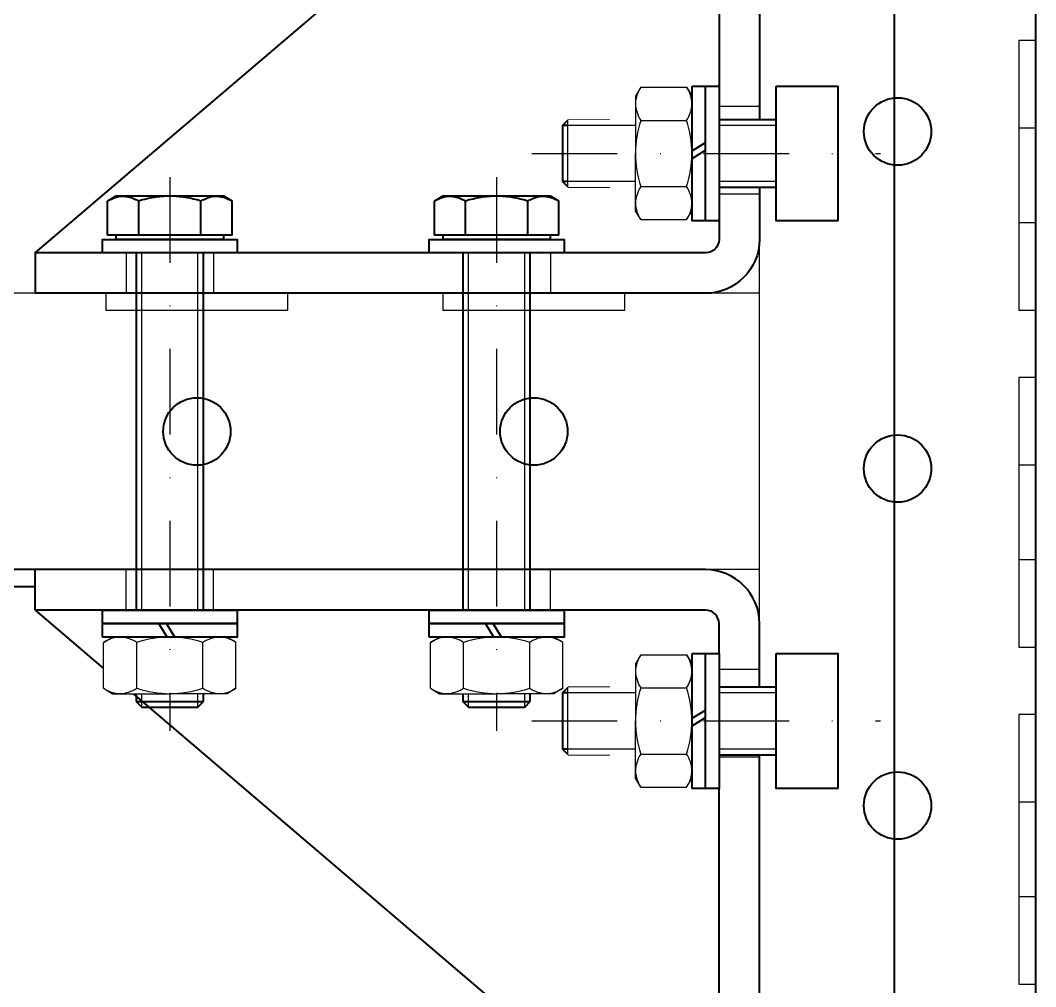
# Model space of a CAD drawing. Header units: millimetres. Extents: x -48331 to 47536, y -69828 to -11916.
# Drawn here: x -21412.3 to -21261.7, y -61283.9 to -61140.6 of the extents above; entities that cross this region are included whole.
import ezdxf

# ---------------------------------------------------------------- set-up
doc = ezdxf.new("R2010")
doc.units = ezdxf.units.MM
doc.linetypes.add('DASHDOT', pattern=[25.4, 12.7, -6.35, 0, -6.35])
for name, color, linetype in [('10 Стены', 253, 'Continuous'), ('11 Монтаж1', 200, 'Continuous'), ('12 Монтаж 2', 132, 'Continuous')]:
    doc.layers.add(name, color=color, linetype=linetype)

# ---------------------------------------------------------------- blocks, each defined once
blk = doc.blocks.new('BMC-10')
at = {"color": 0, "lineweight": 40}
for p, q in [((90.43, 3.96), (151.87, 65.41)), ((151.87, 65.41), (153.64, 63.64)), ((153.64, 63.64), (91.46, 1.46)), ((0, 2.5), (0, 0)), ((86.89, 2.5), (0, 2.5)), ((0, 0), (87.93, 0))]:
    blk.add_line(p, q, dxfattribs=at)
at = {"color": 0}
for p, q in [((144.09, 54.09), (142.33, 55.86)), ((134.9, 44.9), (133.13, 46.67)), ((108.74, 18.74), (106.97, 20.51)), ((99.55, 9.55), (97.78, 11.31)), ((13.5, 0), (13.5, 2.5)), ((26.5, 0), (26.5, 2.5)), ((63.5, 0), (63.5, 2.5)), ((76.5, 0), (76.5, 2.5))]:
    blk.add_line(p, q, dxfattribs=at)
at = {"color": 0, "lineweight": 40}
for centre in [(86.89, 7.5), (87.93, 5)]:
    blk.add_arc(centre, 5, 270, 315, dxfattribs=at)
blk = doc.blocks.new('уголок усиленный BMC1022HDZ')
at = {"color": 0, "lineweight": 40}
for p, q in [((-2, 92.5), (-101.5, 92.5)), ((-101.5, 86.5), (-101.5, 92.5)), ((-2, 86.5), (-101.5, 86.5)), ((-101.5, 86.5), (0, 0)), ((0, 0), (0, 84.5)), ((6, 0), (6, 84.5)), ((0, 0), (6, 0))]:
    blk.add_line(p, q, dxfattribs=at)
at = {"color": 0, "lineweight": -2}
for p, q in [((-88, 86.5), (-88, 92.5)), ((-75, 86.5), (-75, 92.5)), ((-38, 86.5), (-38, 92.5)), ((-25, 86.5), (-25, 92.5)), ((0, 77.75), (6, 77.75)), ((0, 64.75), (6, 64.75)), ((0, 27.75), (6, 27.75)), ((0, 14.75), (6, 14.75))]:
    blk.add_line(p, q, dxfattribs=at)
at = {"color": 0, "lineweight": 40}
for radius in [8, 2]:
    blk.add_arc((-2, 84.5), radius, 0, 90, dxfattribs=at)

msp = doc.modelspace()

# ---------------------------------------------------------------- linework, layer by layer
at = {"layer": '10 Стены', "lineweight": -2}
msp.add_line((-21261.65, -60975.07), (-21261.65, -62195.07), dxfattribs=at)
at = {"layer": '11 Монтаж1', "lineweight": -2}
for p, q in [((-21302.65, -61682.07), (-21302.65, -60982.07)), ((-21261.65, -60982.07), (-21261.65, -61723.07)), ((-21302.65, -61181.07), (-21517.13, -61181.07)), ((-21302.65, -61222.07), (-21500.15, -61222.07))]:
    msp.add_line(p, q, dxfattribs=at)
at = {"layer": '11 Монтаж1', "lineweight": 40}
for p, q in [((-21331.87, -61156.16), (-21331.03, -61155.32)), ((-21331.87, -61156.16), (-21331.87, -61164.49)), ((-21324.87, -61156.16), (-21331.87, -61156.16)), ((-21331.03, -61155.32), (-21324.87, -61155.32)), ((-21331.03, -61165.32), (-21331.03, -61155.32)), ((-21331.03, -61165.32), (-21331.87, -61164.49)), ((-21324.87, -61164.49), (-21331.87, -61164.49)), ((-21324.87, -61165.32), (-21331.03, -61165.32)), ((-21398.15, -61166.67), (-21399.39, -61167.38)), ((-21397.08, -61166.67), (-21398.15, -61166.67)), ((-21390.15, -61166.67), (-21397.08, -61166.67)), ((-21383.22, -61166.67), (-21390.15, -61166.67)), ((-21382.15, -61166.67), (-21383.22, -61166.67)), ((-21380.91, -61167.38), (-21382.15, -61166.67)), ((-21349.65, -61166.67), (-21350.89, -61167.38)), ((-21348.58, -61166.67), (-21349.65, -61166.67)), ((-21341.65, -61166.67), (-21348.58, -61166.67)), ((-21334.72, -61166.67), (-21341.65, -61166.67)), ((-21333.65, -61166.67), (-21334.72, -61166.67)), ((-21332.41, -61167.38), (-21333.65, -61166.67)), ((-21399.39, -61172.47), (-21399.39, -61167.38)), ((-21394.77, -61172.47), (-21394.77, -61167.38)), ((-21385.53, -61172.47), (-21385.53, -61167.38)), ((-21380.91, -61172.47), (-21380.91, -61167.38)), ((-21350.89, -61172.47), (-21350.89, -61167.38)), ((-21346.27, -61172.47), (-21346.27, -61167.38)), ((-21337.03, -61172.47), (-21337.03, -61167.38)), ((-21332.41, -61172.47), (-21332.41, -61167.38)), ((-21397.08, -61172.47), (-21399.39, -61172.47)), ((-21398.15, -61172.47), (-21398.15, -61173.07)), ((-21390.15, -61173.07), (-21398.15, -61173.07)), ((-21394.77, -61172.47), (-21397.08, -61172.47)), ((-21390.15, -61172.47), (-21394.77, -61172.47)), ((-21385.53, -61172.47), (-21390.15, -61172.47)), ((-21382.15, -61173.07), (-21390.15, -61173.07)), ((-21383.22, -61172.47), (-21385.53, -61172.47)), ((-21380.91, -61172.47), (-21383.22, -61172.47)), ((-21382.15, -61173.07), (-21382.15, -61172.47)), ((-21348.58, -61172.47), (-21350.89, -61172.47)), ((-21349.65, -61172.47), (-21349.65, -61173.07)), ((-21341.65, -61173.07), (-21349.65, -61173.07)), ((-21346.27, -61172.47), (-21348.58, -61172.47)), ((-21341.65, -61172.47), (-21346.27, -61172.47)), ((-21337.03, -61172.47), (-21341.65, -61172.47)), ((-21333.65, -61173.07), (-21341.65, -61173.07)), ((-21334.72, -61172.47), (-21337.03, -61172.47)), ((-21332.41, -61172.47), (-21334.72, -61172.47)), ((-21333.65, -61173.07), (-21333.65, -61172.47)), ((-21395.15, -61173.47), (-21395.15, -61241.64)), ((-21385.15, -61241.64), (-21385.15, -61173.47)), ((-21346.65, -61173.47), (-21346.65, -61241.64)), ((-21336.65, -61241.64), (-21336.65, -61173.47)), ((-21390.15, -61228.07), (-21398.15, -61228.07)), ((-21382.15, -61228.07), (-21390.15, -61228.07)), ((-21341.65, -61228.07), (-21349.65, -61228.07)), ((-21333.65, -61228.07), (-21341.65, -61228.07)), ((-21331.03, -61239.52), (-21324.87, -61239.52)), ((-21331.03, -61249.52), (-21331.03, -61239.52)), ((-21395.15, -61241.64), (-21394.32, -61242.47)), ((-21395.15, -61241.64), (-21385.15, -61241.64)), ((-21394.32, -61242.47), (-21385.98, -61242.47)), ((-21385.98, -61242.47), (-21385.15, -61241.64)), ((-21346.65, -61241.64), (-21345.82, -61242.47)), ((-21346.65, -61241.64), (-21336.65, -61241.64)), ((-21345.82, -61242.47), (-21337.48, -61242.47)), ((-21337.48, -61242.47), (-21336.65, -61241.64)), ((-21331.03, -61249.52), (-21331.87, -61248.68)), ((-21324.87, -61248.68), (-21331.87, -61248.68)), ((-21324.87, -61249.52), (-21331.03, -61249.52))]:
    msp.add_line(p, q, dxfattribs=at)
at = {"layer": '11 Монтаж1'}
for p, q in [((-21394.32, -61242.47), (-21394.32, -61174.57)), ((-21385.98, -61242.47), (-21385.98, -61174.57)), ((-21345.82, -61242.47), (-21345.82, -61174.57)), ((-21337.48, -61242.47), (-21337.48, -61174.57))]:
    msp.add_line(p, q, dxfattribs=at)
for points in [[(-21264.15, -61143.57), (-21264.15, -61170.57), (-21261.65, -61170.57), (-21261.65, -61143.57)], [(-21399.63, -61183.57), (-21372.63, -61183.57), (-21372.63, -61181.07), (-21399.63, -61181.07)], [(-21349.63, -61183.57), (-21322.63, -61183.57), (-21322.63, -61181.07), (-21349.63, -61181.07)], [(-21264.15, -61193.57), (-21264.15, -61220.57), (-21261.65, -61220.57), (-21261.65, -61193.57)], [(-21264.15, -61243.57), (-21264.15, -61270.57), (-21261.65, -61270.57), (-21261.65, -61243.57)]]:
    msp.add_lwpolyline(points, close=True, dxfattribs=at)
at = {"layer": '11 Монтаж1', "lineweight": 40}
for centre in [(-21282.15, -61157.07), (-21386.13, -61201.57), (-21336.13, -61201.57), (-21282.15, -61207.07), (-21282.15, -61257.07)]:
    msp.add_circle(centre, 5, dxfattribs=at)
for centre, start, end in [((-21395.55, -61173.47), 0, 90), ((-21384.75, -61173.47), 90, 180), ((-21347.05, -61173.47), 0, 90), ((-21336.25, -61173.47), 90, 180), ((-21395.55, -61228.47), 0, 90), ((-21384.75, -61228.47), 90, 180), ((-21347.05, -61228.47), 0, 90), ((-21336.25, -61228.47), 90, 180)]:
    msp.add_arc(centre, 0.4, start, end, dxfattribs=at)
for points, knots in [([(-21399.39, -61167.38), (-21399.01, -61167.16), (-21398.63, -61166.98), (-21397.86, -61166.74), (-21397.47, -61166.67), (-21397.08, -61166.67)], [0, 0, 0, 0, 0.5, 0.5, 1, 1, 1, 1]), ([(-21397.08, -61166.67), (-21396.88, -61166.67), (-21396.69, -61166.68), (-21396.3, -61166.75), (-21396.1, -61166.8), (-21395.53, -61166.98), (-21395.15, -61167.16), (-21394.77, -61167.38)], [0, 0, 0, 0, 0.25, 0.25, 0.5, 0.5, 1, 1, 1, 1]), ([(-21390.15, -61166.67), (-21390.54, -61166.67), (-21390.94, -61166.68), (-21391.72, -61166.75), (-21392.11, -61166.8), (-21393.27, -61166.99), (-21394.02, -61167.17), (-21394.77, -61167.38)], [0, 0, 0, 0, 0.25, 0.25, 0.5, 0.5, 1, 1, 1, 1]), ([(-21385.53, -61167.38), (-21386.29, -61167.16), (-21387.05, -61166.98), (-21388.59, -61166.73), (-21389.37, -61166.67), (-21390.15, -61166.67)], [0, 0, 0, 0, 0.5, 0.5, 1, 1, 1, 1]), ([(-21385.53, -61167.38), (-21385.15, -61167.16), (-21384.77, -61166.98), (-21384.01, -61166.74), (-21383.62, -61166.67), (-21383.22, -61166.67)], [0, 0, 0, 0, 0.5, 0.5, 1, 1, 1, 1]), ([(-21383.22, -61166.67), (-21383.03, -61166.67), (-21382.83, -61166.68), (-21382.44, -61166.75), (-21382.25, -61166.8), (-21381.67, -61166.98), (-21381.29, -61167.16), (-21380.91, -61167.38)], [0, 0, 0, 0, 0.25, 0.25, 0.5, 0.5, 1, 1, 1, 1]), ([(-21350.89, -61167.38), (-21350.51, -61167.16), (-21350.13, -61166.98), (-21349.36, -61166.74), (-21348.97, -61166.67), (-21348.58, -61166.67)], [0, 0, 0, 0, 0.5, 0.5, 1, 1, 1, 1]), ([(-21348.58, -61166.67), (-21348.38, -61166.67), (-21348.19, -61166.68), (-21347.8, -61166.75), (-21347.6, -61166.8), (-21347.03, -61166.98), (-21346.65, -61167.16), (-21346.27, -61167.38)], [0, 0, 0, 0, 0.25, 0.25, 0.5, 0.5, 1, 1, 1, 1]), ([(-21341.65, -61166.67), (-21342.04, -61166.67), (-21342.44, -61166.68), (-21343.22, -61166.75), (-21343.61, -61166.8), (-21344.77, -61166.99), (-21345.52, -61167.17), (-21346.27, -61167.38)], [0, 0, 0, 0, 0.25, 0.25, 0.5, 0.5, 1, 1, 1, 1]), ([(-21337.03, -61167.38), (-21337.79, -61167.16), (-21338.55, -61166.98), (-21340.09, -61166.73), (-21340.87, -61166.67), (-21341.65, -61166.67)], [0, 0, 0, 0, 0.5, 0.5, 1, 1, 1, 1]), ([(-21337.03, -61167.38), (-21336.65, -61167.16), (-21336.27, -61166.98), (-21335.51, -61166.74), (-21335.12, -61166.67), (-21334.72, -61166.67)], [0, 0, 0, 0, 0.5, 0.5, 1, 1, 1, 1]), ([(-21334.72, -61166.67), (-21334.53, -61166.67), (-21334.33, -61166.68), (-21333.94, -61166.75), (-21333.75, -61166.8), (-21333.17, -61166.98), (-21332.79, -61167.16), (-21332.41, -61167.38)], [0, 0, 0, 0, 0.25, 0.25, 0.5, 0.5, 1, 1, 1, 1])]:
    msp.add_open_spline(points, degree=3, knots=knots, dxfattribs=at)
at = {"layer": '12 Монтаж 2', "lineweight": 40, "flags": 128}
msp.add_lwpolyline([(-21261.65, -61645.07), (-21261.65, -61045.07), (-21282.65, -61045.07), (-21282.65, -61645.07)], close=True, dxfattribs=at)
at = {"layer": '12 Монтаж 2'}
for points in [[(-21261.65, -61183.57), (-21261.65, -61156.57), (-21264.15, -61156.57), (-21264.15, -61183.57)], [(-21261.65, -61233.57), (-21261.65, -61206.57), (-21264.15, -61206.57), (-21264.15, -61233.57)], [(-21261.65, -61283.57), (-21261.65, -61256.57), (-21264.15, -61256.57), (-21264.15, -61283.57)]]:
    msp.add_lwpolyline(points, close=True, dxfattribs=at)

# ---------------------------------------------------------------- block references
at = {"layer": '11 Монтаж1', "xscale": -1, "rotation": 180}
msp.add_blockref('уголок усиленный BMC1022HDZ', (-21308.65, -61088.57), dxfattribs=at)
at = {"layer": '11 Монтаж1', "rotation": 180.0000000000103}
msp.add_blockref('BMC-10', (-21410.15, -61222.07), dxfattribs=at)
at = {"layer": '11 Монтаж1'}
msp.add_blockref('уголок усиленный BMC1022HDZ', (-21308.65, -61314.57), dxfattribs=at)

# ---------------------------------------------------------------- next in the draw order: wipeouts: each hides what was drawn before it
at = {"lineweight": 40}
for points in [[(-21331.03, -61155.32), (-21300.15, -61155.32), (-21300.15, -61165.32), (-21331.03, -61165.32)], [(-21400.15, -61175.07), (-21400.15, -61173.07), (-21380.15, -61173.07), (-21380.15, -61175.07)], [(-21351.65, -61175.07), (-21351.65, -61173.07), (-21331.65, -61173.07), (-21331.65, -61175.07)], [(-21400.15, -61232.07), (-21400.15, -61230.07), (-21380.15, -61230.07), (-21380.15, -61232.07)], [(-21351.65, -61232.07), (-21351.65, -61230.07), (-21331.65, -61230.07), (-21331.65, -61232.07)]]:
    msp.add_wipeout(points, dxfattribs=at).dxf.layer = '11 Монтаж1'

# ---------------------------------------------------------------- next in the draw order: linework, layer by layer
at = {"layer": '11 Монтаж1', "lineweight": 40}
for p, q in [((-21308.65, -61160.32), (-21308.65, -61152.32)), ((-21300.15, -61155.32), (-21314.87, -61155.32)), ((-21308.65, -61168.32), (-21308.65, -61160.32)), ((-21314.87, -61165.32), (-21300.15, -61165.32))]:
    msp.add_line(p, q, dxfattribs=at)
at = {"layer": '11 Монтаж1'}
for p, q in [((-21300.15, -61156.16), (-21331.03, -61156.16)), ((-21300.15, -61164.49), (-21331.03, -61164.49))]:
    msp.add_line(p, q, dxfattribs=at)
at = {"layer": '11 Монтаж1', "lineweight": 40}
msp.add_lwpolyline([(-21300.15, -61150.32), (-21291.03, -61150.32), (-21291.03, -61170.32), (-21300.15, -61170.32)], close=True, dxfattribs=at)
at = {"layer": '11 Монтаж1', "lineweight": 40, "ltscale": 6.666667}
for points in [[(-21400.15, -61175.07), (-21400.15, -61173.07), (-21380.15, -61173.07), (-21380.15, -61175.07)], [(-21351.65, -61175.07), (-21351.65, -61173.07), (-21331.65, -61173.07), (-21331.65, -61175.07)]]:
    msp.add_lwpolyline(points, close=True, dxfattribs=at)
at = {"layer": '11 Монтаж1', "lineweight": 40}
for centre, start, end in [((-21309.05, -61154.92), 270, 0), ((-21309.05, -61165.72), 0, 90)]:
    msp.add_arc(centre, 0.4, start, end, dxfattribs=at)

# ---------------------------------------------------------------- next in the draw order: wipeouts: each hides what was drawn before it
at = {"lineweight": 40}
for points in [[(-21381.65, -61240.47), (-21380.34, -61239.67), (-21380.34, -61232.87), (-21381.65, -61232.07), (-21398.65, -61232.07), (-21399.97, -61232.87), (-21399.97, -61239.67), (-21398.65, -61240.47)], [(-21333.15, -61240.47), (-21331.84, -61239.67), (-21331.84, -61232.87), (-21333.15, -61232.07), (-21350.15, -61232.07), (-21351.47, -61232.87), (-21351.47, -61239.67), (-21350.15, -61240.47)]]:
    msp.add_wipeout(points, dxfattribs=at).dxf.layer = '11 Монтаж1'

# ---------------------------------------------------------------- next in the draw order: linework, layer by layer
at = {"layer": '11 Монтаж1', "lineweight": 40, "ltscale": 6.666667}
for p, q in [((-21390.55, -61232.07), (-21391.78, -61230.07)), ((-21389.42, -61232.07), (-21390.65, -61230.07)), ((-21342.05, -61232.07), (-21343.28, -61230.07)), ((-21340.92, -61232.07), (-21342.15, -61230.07))]:
    msp.add_line(p, q, dxfattribs=at)
at = {"layer": '11 Монтаж1'}
for p, q in [((-21399.97, -61232.87), (-21398.65, -61232.07)), ((-21399.97, -61239.67), (-21399.97, -61232.87)), ((-21398.65, -61232.07), (-21397.51, -61232.07)), ((-21397.51, -61232.07), (-21390.15, -61232.07)), ((-21395.06, -61239.67), (-21395.06, -61232.87)), ((-21382.79, -61232.07), (-21390.15, -61232.07)), ((-21385.24, -61239.67), (-21385.24, -61232.87)), ((-21381.65, -61232.07), (-21382.79, -61232.07)), ((-21380.34, -61232.87), (-21381.65, -61232.07)), ((-21380.34, -61239.67), (-21380.34, -61232.87)), ((-21351.47, -61232.87), (-21350.15, -61232.07)), ((-21351.47, -61239.67), (-21351.47, -61232.87)), ((-21350.15, -61232.07), (-21349.01, -61232.07)), ((-21349.01, -61232.07), (-21341.65, -61232.07)), ((-21346.56, -61239.67), (-21346.56, -61232.87)), ((-21334.29, -61232.07), (-21341.65, -61232.07)), ((-21336.74, -61239.67), (-21336.74, -61232.87)), ((-21333.15, -61232.07), (-21334.29, -61232.07)), ((-21331.84, -61232.87), (-21333.15, -61232.07)), ((-21331.84, -61239.67), (-21331.84, -61232.87)), ((-21399.97, -61239.67), (-21398.65, -61240.47)), ((-21398.65, -61240.47), (-21397.51, -61240.47)), ((-21397.51, -61240.47), (-21390.15, -61240.47)), ((-21382.79, -61240.47), (-21390.15, -61240.47)), ((-21381.65, -61240.47), (-21382.79, -61240.47)), ((-21380.34, -61239.67), (-21381.65, -61240.47)), ((-21351.47, -61239.67), (-21350.15, -61240.47)), ((-21350.15, -61240.47), (-21349.01, -61240.47)), ((-21349.01, -61240.47), (-21341.65, -61240.47)), ((-21334.29, -61240.47), (-21341.65, -61240.47)), ((-21333.15, -61240.47), (-21334.29, -61240.47)), ((-21331.84, -61239.67), (-21333.15, -61240.47))]:
    msp.add_line(p, q, dxfattribs=at)
at = {"layer": '11 Монтаж1', "lineweight": 40}
for p, q in [((-21331.87, -61240.35), (-21331.03, -61239.52)), ((-21331.87, -61240.35), (-21331.87, -61248.68)), ((-21324.87, -61240.35), (-21331.87, -61240.35))]:
    msp.add_line(p, q, dxfattribs=at)
at = {"layer": '11 Монтаж1', "lineweight": 40, "ltscale": 75}
for points in [[(-21400.15, -61232.07), (-21400.15, -61230.07), (-21380.15, -61230.07), (-21380.15, -61232.07)], [(-21351.65, -61232.07), (-21351.65, -61230.07), (-21331.65, -61230.07), (-21331.65, -61232.07)]]:
    msp.add_lwpolyline(points, close=True, dxfattribs=at)
at = {"layer": '11 Монтаж1'}
for centre, radius, start, end in [((-21397.31, -61236.84), 4.78, 92.3904, 123.7214), ((-21397.77, -61237.01), 4.95, 56.8401, 87.0412), ((-21389.95, -61248.76), 16.7, 90.6955, 107.8218), ((-21390.35, -61248.76), 16.7, 72.1782, 89.3045), ((-21382.53, -61237.01), 4.95, 92.9588, 123.1599), ((-21382.99, -61236.84), 4.78, 56.2786, 87.6096), ((-21348.81, -61236.84), 4.78, 92.3904, 123.7214), ((-21349.27, -61237.01), 4.95, 56.8401, 87.0412), ((-21341.45, -61248.76), 16.7, 90.6955, 107.8218), ((-21341.85, -61248.76), 16.7, 72.1782, 89.3045), ((-21334.03, -61237.01), 4.95, 92.9588, 123.1599), ((-21334.49, -61236.84), 4.78, 56.2786, 87.6096), ((-21397.31, -61235.69), 4.78, 236.2786, 267.6096), ((-21397.77, -61235.52), 4.95, 272.9588, 303.1599), ((-21389.95, -61223.77), 16.7, 252.1782, 269.3045), ((-21390.35, -61223.77), 16.7, 270.6955, 287.8218), ((-21382.53, -61235.52), 4.95, 236.8401, 267.0412), ((-21382.99, -61235.69), 4.78, 272.3904, 303.7214), ((-21348.81, -61235.69), 4.78, 236.2786, 267.6096), ((-21349.27, -61235.52), 4.95, 272.9588, 303.1599), ((-21341.45, -61223.77), 16.7, 252.1782, 269.3045), ((-21341.85, -61223.77), 16.7, 270.6955, 287.8218), ((-21334.03, -61235.52), 4.95, 236.8401, 267.0412), ((-21334.49, -61235.69), 4.78, 272.3904, 303.7214)]:
    msp.add_arc(centre, radius, start, end, dxfattribs=at)

# ---------------------------------------------------------------- next in the draw order: wipeouts: each hides what was drawn before it
at = {"lineweight": 40}
msp.add_wipeout([(-21312.65, -61150.32), (-21310.65, -61150.32), (-21310.65, -61170.32), (-21312.65, -61170.32)], dxfattribs=at).dxf.layer = '11 Монтаж1'

# ---------------------------------------------------------------- next in the draw order: wipeouts: each hides what was drawn before it
for points in [[(-21321.05, -61168.82), (-21320.25, -61170.14), (-21313.45, -61170.14), (-21312.65, -61168.82), (-21312.65, -61151.82), (-21313.45, -61150.51), (-21320.25, -61150.51), (-21321.05, -61151.82)], [(-21400.15, -61230.07), (-21400.15, -61228.07), (-21380.15, -61228.07), (-21380.15, -61230.07)], [(-21351.65, -61230.07), (-21351.65, -61228.07), (-21331.65, -61228.07), (-21331.65, -61230.07)], [(-21331.03, -61239.52), (-21300.15, -61239.52), (-21300.15, -61249.52), (-21331.03, -61249.52)]]:
    msp.add_wipeout(points, dxfattribs=at).dxf.layer = '11 Монтаж1'

# ---------------------------------------------------------------- next in the draw order: linework, layer by layer
at = {"layer": '11 Монтаж1'}
for p, q in [((-21320.25, -61150.51), (-21321.05, -61151.82)), ((-21320.25, -61150.51), (-21313.45, -61150.51)), ((-21313.45, -61150.51), (-21312.65, -61151.82)), ((-21321.05, -61151.82), (-21321.05, -61152.96)), ((-21312.65, -61151.82), (-21312.65, -61152.96)), ((-21321.05, -61152.96), (-21321.05, -61160.32)), ((-21312.65, -61152.96), (-21312.65, -61160.32)), ((-21320.25, -61155.42), (-21313.45, -61155.42)), ((-21321.05, -61167.69), (-21321.05, -61160.32)), ((-21312.65, -61167.69), (-21312.65, -61160.32)), ((-21320.25, -61165.23), (-21313.45, -61165.23)), ((-21321.05, -61168.82), (-21321.05, -61167.69)), ((-21312.65, -61168.82), (-21312.65, -61167.69)), ((-21320.25, -61170.14), (-21321.05, -61168.82)), ((-21320.25, -61170.14), (-21313.45, -61170.14)), ((-21313.45, -61170.14), (-21312.65, -61168.82)), ((-21300.15, -61240.35), (-21331.03, -61240.35)), ((-21300.15, -61248.68), (-21331.03, -61248.68))]:
    msp.add_line(p, q, dxfattribs=at)
at = {"layer": '11 Монтаж1', "lineweight": 40, "ltscale": 6.666667}
for p, q in [((-21312.65, -61159.93), (-21310.65, -61158.69)), ((-21312.65, -61161.06), (-21310.65, -61159.82))]:
    msp.add_line(p, q, dxfattribs=at)
at = {"layer": '11 Монтаж1', "linetype": 'DASHDOT'}
for p, q in [((-21390.15, -61163.83), (-21390.15, -61245.96)), ((-21341.65, -61163.83), (-21341.65, -61245.96))]:
    msp.add_line(p, q, dxfattribs=at)
at = {"layer": '11 Монтаж1', "lineweight": 40}
for p, q in [((-21308.65, -61244.52), (-21308.65, -61236.52)), ((-21300.15, -61239.52), (-21314.87, -61239.52)), ((-21308.65, -61252.52), (-21308.65, -61244.52)), ((-21314.87, -61249.52), (-21300.15, -61249.52))]:
    msp.add_line(p, q, dxfattribs=at)
at = {"layer": '11 Монтаж1', "lineweight": 40, "ltscale": 75}
msp.add_lwpolyline([(-21312.65, -61150.32), (-21310.65, -61150.32), (-21310.65, -61170.32), (-21312.65, -61170.32)], close=True, dxfattribs=at)
at = {"layer": '11 Монтаж1', "lineweight": 40, "ltscale": 6.666667}
for points in [[(-21400.15, -61230.07), (-21400.15, -61228.07), (-21380.15, -61228.07), (-21380.15, -61230.07)], [(-21351.65, -61230.07), (-21351.65, -61228.07), (-21331.65, -61228.07), (-21331.65, -61230.07)]]:
    msp.add_lwpolyline(points, close=True, dxfattribs=at)
at = {"layer": '11 Монтаж1', "lineweight": 40}
msp.add_lwpolyline([(-21300.15, -61234.52), (-21291.03, -61234.52), (-21291.03, -61254.52), (-21300.15, -61254.52)], close=True, dxfattribs=at)
at = {"layer": '11 Монтаж1'}
for centre, radius, start, end in [((-21316.28, -61153.16), 4.78, 146.2786, 177.6096), ((-21317.43, -61153.16), 4.78, 2.3904, 33.7214), ((-21316.11, -61152.71), 4.95, 182.9588, 213.1599), ((-21317.6, -61152.71), 4.95, 326.8401, 357.0412), ((-21304.36, -61160.53), 16.7, 162.1782, 179.3045), ((-21329.35, -61160.53), 16.7, 0.6955, 17.8218), ((-21304.36, -61160.12), 16.7, 180.6955, 197.8218), ((-21329.35, -61160.12), 16.7, 342.1782, 359.3045), ((-21316.11, -61167.94), 4.95, 146.8401, 177.0412), ((-21317.6, -61167.94), 4.95, 2.9588, 33.1599), ((-21316.28, -61167.49), 4.78, 182.3904, 213.7214), ((-21317.43, -61167.49), 4.78, 326.2786, 357.6096)]:
    msp.add_arc(centre, radius, start, end, dxfattribs=at)
at = {"layer": '11 Монтаж1', "lineweight": 40}
for centre, start, end in [((-21309.05, -61239.12), 270, 0), ((-21309.05, -61249.92), 0, 90)]:
    msp.add_arc(centre, 0.4, start, end, dxfattribs=at)

# ---------------------------------------------------------------- next in the draw order: wipeouts: each hides what was drawn before it
at = {"lineweight": 40}
for points in [[(-21310.65, -61150.32), (-21308.65, -61150.32), (-21308.65, -61170.32), (-21310.65, -61170.32)], [(-21312.65, -61234.52), (-21310.65, -61234.52), (-21310.65, -61254.52), (-21312.65, -61254.52)]]:
    msp.add_wipeout(points, dxfattribs=at).dxf.layer = '11 Монтаж1'

# ---------------------------------------------------------------- next in the draw order: linework, layer by layer
at = {"layer": '11 Монтаж1', "linetype": 'DASHDOT'}
msp.add_line((-21336.44, -61160.32), (-21284.69, -61160.32), dxfattribs=at)
at = {"layer": '11 Монтаж1', "lineweight": 40, "ltscale": 6.666667}
msp.add_lwpolyline([(-21310.65, -61150.32), (-21308.65, -61150.32), (-21308.65, -61170.32), (-21310.65, -61170.32)], close=True, dxfattribs=at)

# ---------------------------------------------------------------- next in the draw order: wipeouts: each hides what was drawn before it
at = {"lineweight": 40}
msp.add_wipeout([(-21321.05, -61253.02), (-21320.25, -61254.33), (-21313.45, -61254.33), (-21312.65, -61253.02), (-21312.65, -61236.02), (-21313.45, -61234.7), (-21320.25, -61234.7), (-21321.05, -61236.02)], dxfattribs=at).dxf.layer = '11 Монтаж1'

# ---------------------------------------------------------------- next in the draw order: linework, layer by layer
at = {"layer": '11 Монтаж1'}
for p, q in [((-21320.25, -61234.7), (-21321.05, -61236.02)), ((-21320.25, -61234.7), (-21313.45, -61234.7)), ((-21313.45, -61234.7), (-21312.65, -61236.02)), ((-21321.05, -61236.02), (-21321.05, -61237.16)), ((-21312.65, -61236.02), (-21312.65, -61237.16)), ((-21321.05, -61237.16), (-21321.05, -61244.52)), ((-21312.65, -61237.16), (-21312.65, -61244.52)), ((-21320.25, -61239.61), (-21313.45, -61239.61)), ((-21321.05, -61251.88), (-21321.05, -61244.52)), ((-21312.65, -61251.88), (-21312.65, -61244.52)), ((-21320.25, -61249.42), (-21313.45, -61249.42)), ((-21321.05, -61253.02), (-21321.05, -61251.88)), ((-21320.25, -61254.33), (-21321.05, -61253.02)), ((-21313.45, -61254.33), (-21312.65, -61253.02)), ((-21312.65, -61253.02), (-21312.65, -61251.88)), ((-21320.25, -61254.33), (-21313.45, -61254.33))]:
    msp.add_line(p, q, dxfattribs=at)
at = {"layer": '11 Монтаж1', "lineweight": 40, "ltscale": 6.666667}
for p, q in [((-21312.65, -61244.12), (-21310.65, -61242.89)), ((-21312.65, -61245.25), (-21310.65, -61244.02))]:
    msp.add_line(p, q, dxfattribs=at)
at = {"layer": '11 Монтаж1', "lineweight": 40, "ltscale": 75}
msp.add_lwpolyline([(-21312.65, -61234.52), (-21310.65, -61234.52), (-21310.65, -61254.52), (-21312.65, -61254.52)], close=True, dxfattribs=at)
at = {"layer": '11 Монтаж1'}
for centre, radius, start, end in [((-21316.28, -61237.36), 4.78, 146.2786, 177.6096), ((-21317.43, -61237.36), 4.78, 2.3904, 33.7214), ((-21316.11, -61236.9), 4.95, 182.9588, 213.1599), ((-21317.6, -61236.9), 4.95, 326.8401, 357.0412), ((-21304.36, -61244.72), 16.7, 162.1782, 179.3045), ((-21329.35, -61244.72), 16.7, 0.6955, 17.8218), ((-21304.36, -61244.31), 16.7, 180.6955, 197.8218), ((-21329.35, -61244.31), 16.7, 342.1782, 359.3045), ((-21316.11, -61252.13), 4.95, 146.8401, 177.0412), ((-21317.6, -61252.13), 4.95, 2.9588, 33.1599), ((-21316.28, -61251.68), 4.78, 182.3904, 213.7214), ((-21317.43, -61251.68), 4.78, 326.2786, 357.6096)]:
    msp.add_arc(centre, radius, start, end, dxfattribs=at)

# ---------------------------------------------------------------- next in the draw order: wipeouts: each hides what was drawn before it
at = {"lineweight": 40}
msp.add_wipeout([(-21310.65, -61234.52), (-21308.65, -61234.52), (-21308.65, -61254.52), (-21310.65, -61254.52)], dxfattribs=at).dxf.layer = '11 Монтаж1'

# ---------------------------------------------------------------- next in the draw order: linework, layer by layer
at = {"layer": '11 Монтаж1', "linetype": 'DASHDOT'}
msp.add_line((-21336.44, -61244.52), (-21284.69, -61244.52), dxfattribs=at)
at = {"layer": '11 Монтаж1', "lineweight": 40, "ltscale": 6.666667}
msp.add_lwpolyline([(-21310.65, -61234.52), (-21308.65, -61234.52), (-21308.65, -61254.52), (-21310.65, -61254.52)], close=True, dxfattribs=at)

doc.saveas('drawing.dxf')
